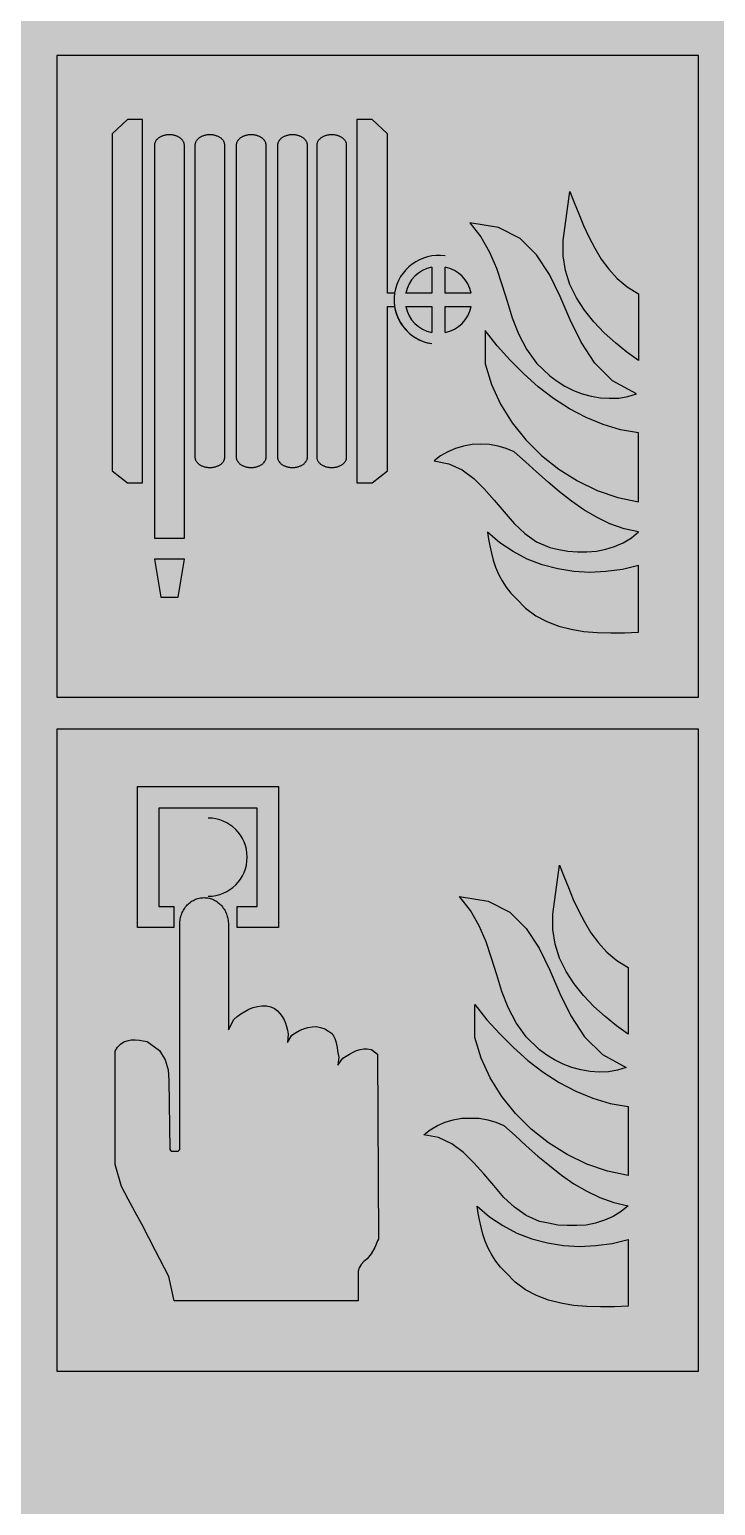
# Model space of a CAD drawing. Header units: metres. Extents: x 19 to 194, y 62 to 154.
# Drawn here: x 102.314 to 103.382, y 135.056 to 137.356 of the extents above; entities that cross this region are included whole.
import ezdxf

# ---------------------------------------------------------------- set-up
doc = ezdxf.new("R2010")
doc.units = ezdxf.units.M
doc.header["$MEASUREMENT"] = 0
doc.layers.add('ALL', color=7, linetype='Continuous')
doc.layers.add('ALL4', color=7, linetype='Continuous')

msp = doc.modelspace()

# ---------------------------------------------------------------- hatches: boundary and pattern name
at = {"layer": 'ALL4', "lineweight": 0, "true_color": 0xe6e6e6, "transparency": 33554687}
h = msp.add_hatch(color=254, dxfattribs=at)
h.dxf.hatch_style = 1
h.paths.add_polyline_path([(181.2945, 128.8704), (187.0549, 128.8704), (187.0549, 139.3912), (29.3495, 139.4008), (29.3495, 127.8507), (32.7796, 127.8507), (32.7295, 82.9907), (29.3495, 82.9907), (29.3495, 69.8204), (187.0545, 69.8204), (187.0545, 83.1151), (181.2945, 83.1151)])

# ---------------------------------------------------------------- linework, layer by layer
at = {"layer": 'ALL', "color": 1, "lineweight": 25}
for points in [[(102.356, 136.3156), (103.356, 136.3156), (103.356, 137.3156), (102.356, 137.3156)], [(102.4897, 137.2159), (102.466, 137.2159), (102.4422, 137.1935), (102.4422, 136.6681), (102.466, 136.6498), (102.4897, 136.6498)], [(102.5548, 137.1756), (102.5548, 137.1764), (102.5547, 137.1772), (102.5545, 137.178), (102.5543, 137.1788), (102.5541, 137.1796), (102.5538, 137.1803), (102.5534, 137.1811), (102.553, 137.1818), (102.5526, 137.1826), (102.552, 137.1833), (102.5515, 137.184), (102.5509, 137.1847), (102.5502, 137.1853), (102.5495, 137.1859), (102.5488, 137.1865), (102.548, 137.1871), (102.5471, 137.1877), (102.5463, 137.1882), (102.5454, 137.1887), (102.5444, 137.1892), (102.5435, 137.1896), (102.5425, 137.19), (102.5415, 137.1903), (102.5404, 137.1907), (102.5393, 137.1909), (102.5383, 137.1912), (102.5372, 137.1914), (102.536, 137.1916), (102.5349, 137.1917), (102.5338, 137.1918), (102.5326, 137.1919), (102.5315, 137.1919), (102.5304, 137.1919), (102.5292, 137.1918), (102.5281, 137.1917), (102.527, 137.1916), (102.5258, 137.1914), (102.5247, 137.1912), (102.5236, 137.1909), (102.5226, 137.1907), (102.5215, 137.1903), (102.5205, 137.19), (102.5195, 137.1896), (102.5186, 137.1892), (102.5176, 137.1887), (102.5167, 137.1882), (102.5159, 137.1877), (102.515, 137.1871), (102.5142, 137.1865), (102.5135, 137.1859), (102.5128, 137.1853), (102.5121, 137.1847), (102.5115, 137.184), (102.511, 137.1833), (102.5104, 137.1826), (102.51, 137.1818), (102.5096, 137.1811), (102.5092, 137.1803), (102.5089, 137.1796), (102.5086, 137.1788), (102.5085, 137.178), (102.5083, 137.1772), (102.5082, 137.1764), (102.5082, 137.1756), (102.5082, 136.5632), (102.5548, 136.5632)], [(102.6179, 137.1756), (102.6179, 137.1764), (102.6178, 137.1772), (102.6176, 137.178), (102.6174, 137.1788), (102.6172, 137.1796), (102.6169, 137.1803), (102.6165, 137.1811), (102.6161, 137.1818), (102.6157, 137.1826), (102.6151, 137.1833), (102.6146, 137.184), (102.614, 137.1847), (102.6133, 137.1853), (102.6126, 137.1859), (102.6119, 137.1865), (102.6111, 137.1871), (102.6102, 137.1877), (102.6094, 137.1882), (102.6085, 137.1887), (102.6075, 137.1892), (102.6066, 137.1896), (102.6056, 137.19), (102.6046, 137.1903), (102.6035, 137.1907), (102.6024, 137.1909), (102.6014, 137.1912), (102.6003, 137.1914), (102.5991, 137.1916), (102.598, 137.1917), (102.5969, 137.1918), (102.5957, 137.1919), (102.5946, 137.1919), (102.5935, 137.1919), (102.5923, 137.1918), (102.5912, 137.1917), (102.5901, 137.1916), (102.5889, 137.1914), (102.5878, 137.1912), (102.5867, 137.1909), (102.5857, 137.1907), (102.5846, 137.1903), (102.5836, 137.19), (102.5826, 137.1896), (102.5817, 137.1892), (102.5807, 137.1887), (102.5798, 137.1882), (102.579, 137.1877), (102.5781, 137.1871), (102.5773, 137.1865), (102.5766, 137.1859), (102.5759, 137.1853), (102.5752, 137.1847), (102.5746, 137.184), (102.5741, 137.1833), (102.5735, 137.1826), (102.5731, 137.1818), (102.5727, 137.1811), (102.5723, 137.1803), (102.572, 137.1796), (102.5717, 137.1788), (102.5716, 137.178), (102.5714, 137.1772), (102.5713, 137.1764), (102.5713, 137.1756), (102.5713, 136.6899), (102.5713, 136.6891), (102.5714, 136.6883), (102.5716, 136.6875), (102.5717, 136.6867), (102.572, 136.6859), (102.5723, 136.6851), (102.5727, 136.6844), (102.5731, 136.6836), (102.5735, 136.6829), (102.5741, 136.6822), (102.5746, 136.6815), (102.5752, 136.6808), (102.5759, 136.6802), (102.5766, 136.6795), (102.5773, 136.6789), (102.5781, 136.6783), (102.579, 136.6778), (102.5798, 136.6773), (102.5807, 136.6768), (102.5817, 136.6763), (102.5826, 136.6759), (102.5836, 136.6755), (102.5846, 136.6751), (102.5857, 136.6748), (102.5867, 136.6745), (102.5878, 136.6743), (102.5889, 136.6741), (102.5901, 136.6739), (102.5912, 136.6737), (102.5923, 136.6736), (102.5935, 136.6736), (102.5946, 136.6736), (102.5957, 136.6736), (102.5969, 136.6736), (102.598, 136.6737), (102.5991, 136.6739), (102.6003, 136.6741), (102.6014, 136.6743), (102.6024, 136.6745), (102.6035, 136.6748), (102.6046, 136.6751), (102.6056, 136.6755), (102.6066, 136.6759), (102.6075, 136.6763), (102.6085, 136.6768), (102.6094, 136.6773), (102.6102, 136.6778), (102.6111, 136.6783), (102.6119, 136.6789), (102.6126, 136.6795), (102.6133, 136.6802), (102.614, 136.6808), (102.6146, 136.6815), (102.6151, 136.6822), (102.6157, 136.6829), (102.6161, 136.6836), (102.6165, 136.6844), (102.6169, 136.6851), (102.6172, 136.6859), (102.6174, 136.6867), (102.6176, 136.6875), (102.6178, 136.6883), (102.6179, 136.6891), (102.6179, 136.6899)], [(102.6822, 137.1756), (102.6822, 137.1764), (102.6821, 137.1772), (102.6819, 137.178), (102.6817, 137.1788), (102.6815, 137.1796), (102.6812, 137.1803), (102.6808, 137.1811), (102.6804, 137.1818), (102.68, 137.1826), (102.6794, 137.1833), (102.6789, 137.184), (102.6783, 137.1847), (102.6776, 137.1853), (102.6769, 137.1859), (102.6762, 137.1865), (102.6754, 137.1871), (102.6745, 137.1877), (102.6737, 137.1882), (102.6728, 137.1887), (102.6718, 137.1892), (102.6709, 137.1896), (102.6699, 137.19), (102.6689, 137.1903), (102.6678, 137.1907), (102.6667, 137.1909), (102.6657, 137.1912), (102.6646, 137.1914), (102.6634, 137.1916), (102.6623, 137.1917), (102.6612, 137.1918), (102.66, 137.1919), (102.6589, 137.1919), (102.6578, 137.1919), (102.6566, 137.1918), (102.6555, 137.1917), (102.6544, 137.1916), (102.6532, 137.1914), (102.6521, 137.1912), (102.651, 137.1909), (102.65, 137.1907), (102.6489, 137.1903), (102.6479, 137.19), (102.6469, 137.1896), (102.646, 137.1892), (102.645, 137.1887), (102.6441, 137.1882), (102.6433, 137.1877), (102.6424, 137.1871), (102.6416, 137.1865), (102.6409, 137.1859), (102.6402, 137.1853), (102.6395, 137.1847), (102.6389, 137.184), (102.6384, 137.1833), (102.6378, 137.1826), (102.6374, 137.1818), (102.637, 137.1811), (102.6366, 137.1803), (102.6363, 137.1796), (102.636, 137.1788), (102.6359, 137.178), (102.6357, 137.1772), (102.6356, 137.1764), (102.6356, 137.1756), (102.6356, 136.6899), (102.6356, 136.6891), (102.6357, 136.6883), (102.6359, 136.6875), (102.636, 136.6867), (102.6363, 136.6859), (102.6366, 136.6851), (102.637, 136.6844), (102.6374, 136.6836), (102.6378, 136.6829), (102.6384, 136.6822), (102.6389, 136.6815), (102.6395, 136.6808), (102.6402, 136.6802), (102.6409, 136.6795), (102.6416, 136.6789), (102.6424, 136.6783), (102.6433, 136.6778), (102.6441, 136.6773), (102.645, 136.6768), (102.646, 136.6763), (102.6469, 136.6759), (102.6479, 136.6755), (102.6489, 136.6751), (102.65, 136.6748), (102.651, 136.6745), (102.6521, 136.6743), (102.6532, 136.6741), (102.6544, 136.6739), (102.6555, 136.6737), (102.6566, 136.6736), (102.6578, 136.6736), (102.6589, 136.6736), (102.66, 136.6736), (102.6612, 136.6736), (102.6623, 136.6737), (102.6634, 136.6739), (102.6646, 136.6741), (102.6657, 136.6743), (102.6667, 136.6745), (102.6678, 136.6748), (102.6689, 136.6751), (102.6699, 136.6755), (102.6709, 136.6759), (102.6718, 136.6763), (102.6728, 136.6768), (102.6737, 136.6773), (102.6745, 136.6778), (102.6754, 136.6783), (102.6762, 136.6789), (102.6769, 136.6795), (102.6776, 136.6802), (102.6783, 136.6808), (102.6789, 136.6815), (102.6794, 136.6822), (102.68, 136.6829), (102.6804, 136.6836), (102.6808, 136.6844), (102.6812, 136.6851), (102.6815, 136.6859), (102.6817, 136.6867), (102.6819, 136.6875), (102.6821, 136.6883), (102.6822, 136.6891), (102.6822, 136.6899)], [(102.7466, 137.1756), (102.7466, 137.1764), (102.7465, 137.1772), (102.7463, 137.178), (102.7461, 137.1788), (102.7459, 137.1796), (102.7456, 137.1803), (102.7452, 137.1811), (102.7448, 137.1818), (102.7444, 137.1826), (102.7438, 137.1833), (102.7433, 137.184), (102.7427, 137.1847), (102.742, 137.1853), (102.7413, 137.1859), (102.7406, 137.1865), (102.7398, 137.1871), (102.7389, 137.1877), (102.7381, 137.1882), (102.7372, 137.1887), (102.7362, 137.1892), (102.7353, 137.1896), (102.7343, 137.19), (102.7333, 137.1903), (102.7322, 137.1907), (102.7311, 137.1909), (102.7301, 137.1912), (102.729, 137.1914), (102.7278, 137.1916), (102.7267, 137.1917), (102.7256, 137.1918), (102.7244, 137.1919), (102.7233, 137.1919), (102.7222, 137.1919), (102.721, 137.1918), (102.7199, 137.1917), (102.7188, 137.1916), (102.7176, 137.1914), (102.7165, 137.1912), (102.7154, 137.1909), (102.7144, 137.1907), (102.7133, 137.1903), (102.7123, 137.19), (102.7113, 137.1896), (102.7104, 137.1892), (102.7094, 137.1887), (102.7085, 137.1882), (102.7077, 137.1877), (102.7068, 137.1871), (102.706, 137.1865), (102.7053, 137.1859), (102.7046, 137.1853), (102.7039, 137.1847), (102.7033, 137.184), (102.7028, 137.1833), (102.7022, 137.1826), (102.7018, 137.1818), (102.7014, 137.1811), (102.701, 137.1803), (102.7007, 137.1796), (102.7004, 137.1788), (102.7003, 137.178), (102.7001, 137.1772), (102.7, 137.1764), (102.7, 137.1756), (102.7, 136.6899), (102.7, 136.6891), (102.7001, 136.6883), (102.7003, 136.6875), (102.7004, 136.6867), (102.7007, 136.6859), (102.701, 136.6851), (102.7014, 136.6844), (102.7018, 136.6836), (102.7022, 136.6829), (102.7028, 136.6822), (102.7033, 136.6815), (102.7039, 136.6808), (102.7046, 136.6802), (102.7053, 136.6795), (102.706, 136.6789), (102.7068, 136.6783), (102.7077, 136.6778), (102.7085, 136.6773), (102.7094, 136.6768), (102.7104, 136.6763), (102.7113, 136.6759), (102.7123, 136.6755), (102.7133, 136.6751), (102.7144, 136.6748), (102.7154, 136.6745), (102.7165, 136.6743), (102.7176, 136.6741), (102.7188, 136.6739), (102.7199, 136.6737), (102.721, 136.6736), (102.7222, 136.6736), (102.7233, 136.6736), (102.7244, 136.6736), (102.7256, 136.6736), (102.7267, 136.6737), (102.7278, 136.6739), (102.729, 136.6741), (102.7301, 136.6743), (102.7311, 136.6745), (102.7322, 136.6748), (102.7333, 136.6751), (102.7343, 136.6755), (102.7353, 136.6759), (102.7362, 136.6763), (102.7372, 136.6768), (102.7381, 136.6773), (102.7389, 136.6778), (102.7398, 136.6783), (102.7406, 136.6789), (102.7413, 136.6795), (102.742, 136.6802), (102.7427, 136.6808), (102.7433, 136.6815), (102.7438, 136.6822), (102.7444, 136.6829), (102.7448, 136.6836), (102.7452, 136.6844), (102.7456, 136.6851), (102.7459, 136.6859), (102.7461, 136.6867), (102.7463, 136.6875), (102.7465, 136.6883), (102.7466, 136.6891), (102.7466, 136.6899)], [(102.8077, 137.1756), (102.8077, 137.1764), (102.8076, 137.1772), (102.8074, 137.178), (102.8072, 137.1788), (102.807, 137.1796), (102.8067, 137.1803), (102.8063, 137.1811), (102.8059, 137.1818), (102.8055, 137.1826), (102.8049, 137.1833), (102.8044, 137.184), (102.8038, 137.1847), (102.8031, 137.1853), (102.8024, 137.1859), (102.8017, 137.1865), (102.8009, 137.1871), (102.8, 137.1877), (102.7992, 137.1882), (102.7983, 137.1887), (102.7973, 137.1892), (102.7964, 137.1896), (102.7954, 137.19), (102.7944, 137.1903), (102.7933, 137.1907), (102.7922, 137.1909), (102.7912, 137.1912), (102.7901, 137.1914), (102.7889, 137.1916), (102.7878, 137.1917), (102.7867, 137.1918), (102.7855, 137.1919), (102.7844, 137.1919), (102.7833, 137.1919), (102.7821, 137.1918), (102.781, 137.1917), (102.7799, 137.1916), (102.7787, 137.1914), (102.7776, 137.1912), (102.7765, 137.1909), (102.7755, 137.1907), (102.7744, 137.1903), (102.7734, 137.19), (102.7724, 137.1896), (102.7715, 137.1892), (102.7705, 137.1887), (102.7696, 137.1882), (102.7688, 137.1877), (102.7679, 137.1871), (102.7671, 137.1865), (102.7664, 137.1859), (102.7657, 137.1853), (102.765, 137.1847), (102.7644, 137.184), (102.7639, 137.1833), (102.7633, 137.1826), (102.7629, 137.1818), (102.7625, 137.1811), (102.7621, 137.1803), (102.7618, 137.1796), (102.7615, 137.1788), (102.7614, 137.178), (102.7612, 137.1772), (102.7611, 137.1764), (102.7611, 137.1756), (102.7611, 136.6899), (102.7611, 136.6891), (102.7612, 136.6883), (102.7614, 136.6875), (102.7615, 136.6867), (102.7618, 136.6859), (102.7621, 136.6851), (102.7625, 136.6844), (102.7629, 136.6836), (102.7633, 136.6829), (102.7639, 136.6822), (102.7644, 136.6815), (102.765, 136.6808), (102.7657, 136.6802), (102.7664, 136.6795), (102.7671, 136.6789), (102.7679, 136.6783), (102.7688, 136.6778), (102.7696, 136.6773), (102.7705, 136.6768), (102.7715, 136.6763), (102.7724, 136.6759), (102.7734, 136.6755), (102.7744, 136.6751), (102.7755, 136.6748), (102.7765, 136.6745), (102.7776, 136.6743), (102.7787, 136.6741), (102.7799, 136.6739), (102.781, 136.6737), (102.7821, 136.6736), (102.7833, 136.6736), (102.7844, 136.6736), (102.7855, 136.6736), (102.7867, 136.6736), (102.7878, 136.6737), (102.7889, 136.6739), (102.7901, 136.6741), (102.7912, 136.6743), (102.7922, 136.6745), (102.7933, 136.6748), (102.7944, 136.6751), (102.7954, 136.6755), (102.7964, 136.6759), (102.7973, 136.6763), (102.7983, 136.6768), (102.7992, 136.6773), (102.8, 136.6778), (102.8009, 136.6783), (102.8017, 136.6789), (102.8024, 136.6795), (102.8031, 136.6802), (102.8038, 136.6808), (102.8044, 136.6815), (102.8049, 136.6822), (102.8055, 136.6829), (102.8059, 136.6836), (102.8063, 136.6844), (102.8067, 136.6851), (102.807, 136.6859), (102.8072, 136.6867), (102.8074, 136.6875), (102.8076, 136.6883), (102.8077, 136.6891), (102.8077, 136.6899)], [(103.2622, 136.8405), (103.2441, 136.8534), (103.2264, 136.868), (103.2088, 136.8836), (103.1927, 136.9007), (103.1781, 136.9189), (103.1657, 136.9381), (103.1553, 136.9588), (103.1485, 136.9806), (103.1449, 137.0035), (103.1449, 137.0274), (103.1553, 137.1037), (103.162, 137.0866), (103.1693, 137.0689), (103.1766, 137.0507), (103.1849, 137.0331), (103.1942, 137.0154), (103.2041, 136.9983), (103.216, 136.9827), (103.229, 136.9682), (103.2446, 136.9552), (103.2622, 136.9443)], [(103.1558, 136.9038), (103.1402, 136.9402), (103.1236, 136.9744), (103.1033, 137.0051), (103.0779, 137.0305), (103.0442, 137.0476), (102.9995, 137.0549), (103.0166, 137.0331), (103.0301, 137.0092), (103.041, 136.9843), (103.0493, 136.9588), (103.0577, 136.9329), (103.0654, 136.9069), (103.0753, 136.882), (103.0878, 136.8581), (103.1033, 136.8363), (103.1241, 136.8161), (103.1355, 136.8078), (103.1475, 136.8005), (103.161, 136.7937), (103.1745, 136.7885), (103.1885, 136.7849), (103.203, 136.7823), (103.217, 136.7813), (103.2316, 136.7818), (103.2456, 136.7844), (103.2591, 136.7885), (103.2222, 136.8088), (103.1942, 136.8363), (103.1729, 136.869)], [(103.1548, 136.7651), (103.1298, 136.7812), (103.106, 136.7994), (103.0836, 136.8196), (103.0623, 136.8409), (103.0421, 136.8632), (103.0234, 136.8871), (103.0234, 136.8352), (103.0333, 136.803), (103.0473, 136.7724), (103.0655, 136.7433), (103.0867, 136.7168), (103.1111, 136.6924), (103.1381, 136.6711), (103.1672, 136.6529), (103.1979, 136.6379), (103.23, 136.627), (103.2622, 136.6202), (103.2622, 136.7277), (103.2342, 136.7324), (103.2072, 136.7407), (103.1807, 136.7516)], [(103.1033, 136.6669), (103.0862, 136.6825), (103.0685, 136.6981), (103.056, 136.7033), (103.0436, 136.7069), (103.0301, 136.7095), (103.0166, 136.71), (103.0031, 136.7095), (102.9896, 136.7069), (102.9771, 136.7033), (102.9652, 136.6981), (102.9538, 136.6918), (102.9439, 136.684), (102.9667, 136.6794), (102.9875, 136.67), (103.0057, 136.6565), (103.0218, 136.6404), (103.0374, 136.6228), (103.0529, 136.6046), (103.0685, 136.5864), (103.0851, 136.5709), (103.1033, 136.5579), (103.1241, 136.549), (103.1381, 136.5459), (103.1526, 136.5433), (103.1672, 136.5423), (103.1822, 136.5423), (103.1968, 136.5433), (103.2113, 136.5464), (103.2253, 136.5506), (103.2388, 136.5563), (103.2513, 136.5641), (103.2622, 136.5734), (103.2399, 136.5781), (103.218, 136.5859), (103.1978, 136.5958), (103.1775, 136.6077), (103.1583, 136.6212), (103.1396, 136.6358), (103.1215, 136.6508)], [(103.2622, 136.5208), (103.2373, 136.5145), (103.2118, 136.5114), (103.1864, 136.5099), (103.1615, 136.5114), (103.1366, 136.5156), (103.1122, 136.5218), (103.0888, 136.5306), (103.067, 136.5426), (103.0462, 136.5561), (103.027, 136.5727), (103.0286, 136.5618), (103.0306, 136.5514), (103.0332, 136.54), (103.0358, 136.5291), (103.0395, 136.5182), (103.0441, 136.5073), (103.0498, 136.4969), (103.0561, 136.487), (103.0633, 136.4777), (103.0722, 136.4689), (103.0862, 136.4543), (103.1023, 136.4424), (103.1194, 136.4336), (103.1381, 136.4263), (103.1573, 136.4216), (103.1771, 136.418), (103.1978, 136.4164), (103.2191, 136.4159), (103.2409, 136.4159), (103.2622, 136.4169)], [(102.5548, 136.5309), (102.5082, 136.5309), (102.518, 136.4713), (102.5449, 136.4713)], [(102.356, 135.2656), (103.356, 135.2656), (103.356, 136.2656), (102.356, 136.2656)], [(102.5386, 135.9567), (102.4819, 135.9567), (102.4819, 136.1763), (102.7015, 136.1763), (102.7015, 135.9567), (102.6373, 135.9567), (102.6373, 135.9898), (102.6684, 135.9898), (102.6684, 136.1425), (102.515, 136.1425), (102.515, 135.9898), (102.5386, 135.9898), (102.5386, 135.9567)], [(103.2281, 135.8034), (103.2104, 135.818), (103.1928, 135.8336), (103.1767, 135.8507), (103.1621, 135.8689), (103.1497, 135.8881), (103.1393, 135.9088), (103.1325, 135.9306), (103.1289, 135.9535), (103.1289, 135.9774), (103.1393, 136.0537), (103.146, 136.0366), (103.1533, 136.0189), (103.1606, 136.0007), (103.1689, 135.9831), (103.1782, 135.9654), (103.1881, 135.9483), (103.2, 135.9327), (103.213, 135.9182), (103.2286, 135.9052), (103.2462, 135.8943), (103.2462, 135.7905), (103.2281, 135.8034)], [(102.4469, 135.7641), (102.4505, 135.7703), (102.4552, 135.775), (102.4604, 135.7786), (102.4656, 135.7802), (102.4718, 135.7817), (102.4781, 135.7817), (102.4848, 135.7812), (102.4905, 135.7802), (102.4967, 135.7791), (102.516, 135.7651), (102.5248, 135.7506), (102.5295, 135.735), (102.5305, 135.7189), (102.5321, 135.6111), (102.5341, 135.6082), (102.545, 135.6082), (102.5476, 135.6111), (102.5476, 135.9617), (102.5477, 135.9638), (102.5478, 135.9659), (102.5481, 135.968), (102.5484, 135.9701), (102.5488, 135.9722), (102.5494, 135.9742), (102.55, 135.9762), (102.5507, 135.9781), (102.5515, 135.9801), (102.5524, 135.9819), (102.5534, 135.9838), (102.5544, 135.9855), (102.5556, 135.9872), (102.5568, 135.9889), (102.5581, 135.9904), (102.5594, 135.9919), (102.5608, 135.9933), (102.5623, 135.9947), (102.5639, 135.9959), (102.5655, 135.9971), (102.5671, 135.9982), (102.5688, 135.9991), (102.5706, 136), (102.5724, 136.0008), (102.5742, 136.0015), (102.576, 136.0021), (102.5779, 136.0025), (102.5798, 136.0029), (102.5817, 136.0032), (102.5836, 136.0033), (102.5855, 136.0034), (102.5874, 136.0033), (102.5894, 136.0032), (102.5913, 136.0029), (102.5932, 136.0025), (102.595, 136.0021), (102.5969, 136.0015), (102.5987, 136.0008), (102.6005, 136), (102.6022, 135.9991), (102.6039, 135.9982), (102.6056, 135.9971), (102.6072, 135.9959), (102.6087, 135.9947), (102.6102, 135.9933), (102.6116, 135.9919), (102.613, 135.9904), (102.6143, 135.9889), (102.6155, 135.9872), (102.6166, 135.9855), (102.6177, 135.9838), (102.6187, 135.9819), (102.6196, 135.9801), (102.6204, 135.9781), (102.6211, 135.9762), (102.6217, 135.9742), (102.6222, 135.9722), (102.6227, 135.9701), (102.623, 135.968), (102.6232, 135.9659), (102.6234, 135.9638), (102.6234, 135.9617), (102.6234, 135.9614), (102.6234, 135.7975), (102.6317, 135.8134), (102.6369, 135.8181), (102.6426, 135.8222), (102.6551, 135.8295), (102.6619, 135.8321), (102.6686, 135.8337), (102.6754, 135.8347), (102.6826, 135.8347), (102.6894, 135.8331), (102.6951, 135.8305), (102.6998, 135.8269), (102.7034, 135.8227), (102.707, 135.8181), (102.7101, 135.8129), (102.7122, 135.8077), (102.7138, 135.8025), (102.7153, 135.7968), (102.7164, 135.7906), (102.7154, 135.7779), (102.7221, 135.789), (102.7278, 135.7926), (102.734, 135.7963), (102.7403, 135.7989), (102.747, 135.8009), (102.7538, 135.802), (102.7605, 135.8025), (102.7667, 135.8009), (102.7735, 135.7989), (102.7792, 135.7952), (102.7839, 135.7921), (102.787, 135.788), (102.7891, 135.7838), (102.7906, 135.7791), (102.7917, 135.7745), (102.7927, 135.7698), (102.7932, 135.7646), (102.7943, 135.7594), (102.7953, 135.7547), (102.7937, 135.7425), (102.8015, 135.7532), (102.8067, 135.7563), (102.8119, 135.7594), (102.8176, 135.7625), (102.8228, 135.7651), (102.8285, 135.7667), (102.8342, 135.7677), (102.8399, 135.7677), (102.8462, 135.7667), (102.856, 135.7596), (102.8571, 135.4711), (102.856, 135.4687), (102.8514, 135.4583), (102.8457, 135.4486), (102.8394, 135.4406), (102.8342, 135.4362), (102.8301, 135.4317), (102.827, 135.4268), (102.8254, 135.4216), (102.8254, 135.3752), (102.5389, 135.3752), (102.5304, 135.4131), (102.5097, 135.4531), (102.489, 135.4936), (102.4781, 135.5133), (102.4671, 135.5335), (102.4568, 135.5533), (102.4469, 135.5878)], [(102.9835, 136.0049), (103.0282, 135.9976), (103.0619, 135.9805), (103.0873, 135.9551), (103.1076, 135.9244), (103.1242, 135.8902), (103.1398, 135.8538), (103.1569, 135.819), (103.1782, 135.7863), (103.2062, 135.7588), (103.2431, 135.7385), (103.2296, 135.7344), (103.2156, 135.7318), (103.201, 135.7313), (103.187, 135.7323), (103.1725, 135.7349), (103.1585, 135.7385), (103.145, 135.7437), (103.1315, 135.7505), (103.1195, 135.7578), (103.1081, 135.7661), (103.0873, 135.7863), (103.0718, 135.8081), (103.0593, 135.832), (103.0494, 135.8569), (103.0417, 135.8829), (103.0333, 135.9088), (103.025, 135.9343), (103.0141, 135.9592), (103.0006, 135.9831), (102.9835, 136.0049)], [(103.2462, 135.6777), (103.2462, 135.5702), (103.214, 135.577), (103.1819, 135.5879), (103.1512, 135.6029), (103.1221, 135.6211), (103.0951, 135.6424), (103.0707, 135.6668), (103.0495, 135.6933), (103.0313, 135.7224), (103.0173, 135.753), (103.0074, 135.7852), (103.0074, 135.8371), (103.0261, 135.8132), (103.0463, 135.7909), (103.0676, 135.7696), (103.09, 135.7494), (103.1138, 135.7312), (103.1388, 135.7151), (103.1647, 135.7016), (103.1912, 135.6907), (103.2182, 135.6824), (103.2462, 135.6777)], [(103.0369, 135.5546), (103.0214, 135.5728), (103.0058, 135.5904), (102.9897, 135.6065), (102.9715, 135.62), (102.9507, 135.6294), (102.9279, 135.634), (102.9378, 135.6418), (102.9492, 135.6481), (102.9611, 135.6533), (102.9736, 135.6569), (102.9871, 135.6595), (103.0006, 135.66), (103.0141, 135.6595), (103.0276, 135.6569), (103.04, 135.6533), (103.0525, 135.6481), (103.0702, 135.6325), (103.0873, 135.6169), (103.1055, 135.6008), (103.1236, 135.5858), (103.1423, 135.5712), (103.1615, 135.5577), (103.1818, 135.5458), (103.202, 135.5359), (103.2239, 135.5281), (103.2462, 135.5234), (103.2353, 135.5141), (103.2228, 135.5063), (103.2093, 135.5006), (103.1953, 135.4964), (103.1808, 135.4933), (103.1662, 135.4923), (103.1512, 135.4923), (103.1366, 135.4933), (103.1221, 135.4959), (103.1081, 135.499), (103.0873, 135.5079), (103.0691, 135.5209), (103.0525, 135.5364), (103.0369, 135.5546)], [(103.1221, 135.3763), (103.1034, 135.3836), (103.0863, 135.3924), (103.0702, 135.4043), (103.0562, 135.4189), (103.0473, 135.4277), (103.0401, 135.437), (103.0338, 135.4469), (103.0281, 135.4573), (103.0235, 135.4682), (103.0198, 135.4791), (103.0172, 135.49), (103.0146, 135.5014), (103.0126, 135.5118), (103.011, 135.5227), (103.0302, 135.5061), (103.051, 135.4926), (103.0728, 135.4806), (103.0962, 135.4718), (103.1206, 135.4656), (103.1455, 135.4614), (103.1704, 135.4599), (103.1958, 135.4614), (103.2213, 135.4645), (103.2462, 135.4708), (103.2462, 135.3669), (103.2249, 135.3659), (103.2031, 135.3659), (103.1818, 135.3664), (103.1611, 135.368), (103.1413, 135.3716), (103.1221, 135.3763)]]:
    msp.add_lwpolyline(points, close=True, dxfattribs=at)
for points in [[(102.8475, 137.2159), (102.8237, 137.2159)], [(102.8237, 137.2159), (102.8237, 136.6498)], [(102.8713, 137.1935), (102.8475, 137.2159)], [(102.8713, 136.9452), (102.8713, 137.1935)], [(102.9403, 136.9859), (102.9403, 136.9452)], [(102.9611, 136.9452), (102.9611, 136.9859)], [(102.8824, 136.9452), (102.8713, 136.9452)], [(102.9403, 136.9452), (102.8996, 136.9452)], [(103.0018, 136.9452), (102.9611, 136.9452)], [(102.8713, 136.6681), (102.8713, 136.9244)], [(102.8713, 136.9244), (102.8824, 136.9244)], [(102.8996, 136.9244), (102.9403, 136.9244)], [(102.9403, 136.9244), (102.9403, 136.8837)], [(102.9611, 136.9244), (103.0018, 136.9244)], [(102.9611, 136.8837), (102.9611, 136.9244)], [(102.8475, 136.6498), (102.8713, 136.6681)], [(102.8237, 136.6498), (102.8475, 136.6498)], [(102.856, 136.2656), (102.356, 136.2656), (102.356, 135.2656), (103.356, 135.2656)]]:
    msp.add_lwpolyline(points, dxfattribs=at)
for centre, radius, start, end in [((102.9507, 136.9348), 0.0691, 81.3391, -98.6609), ((102.9507, 136.9348), 0.0691, 81.3391, 171.3391), ((102.9507, 136.9348), 0.0521, 101.5069, 168.4931), ((102.9507, 136.9348), 0.0521, 11.5069, 78.4931), ((102.9507, 136.9348), 0.0691, -171.3391, -98.6609), ((102.9507, 136.9348), 0.0521, -168.4931, -101.5069), ((102.9507, 136.9348), 0.0521, -78.4931, -11.5069), ((102.5917, 136.0664), 0.061, -90, 90), ((102.5917, 136.0664), 0.061, -90, 90)]:
    msp.add_arc(centre, radius, start, end, dxfattribs=at)
at = {"layer": 'ALL4', "color": 1, "lineweight": 25}
for points in [[(102.356, 136.3156), (103.356, 136.3156), (103.356, 137.3156), (102.356, 137.3156)], [(102.4897, 137.2159), (102.466, 137.2159), (102.4422, 137.1935), (102.4422, 136.6681), (102.466, 136.6498), (102.4897, 136.6498)], [(102.5548, 137.1756), (102.5548, 137.1764), (102.5547, 137.1772), (102.5545, 137.178), (102.5543, 137.1788), (102.5541, 137.1796), (102.5538, 137.1803), (102.5534, 137.1811), (102.553, 137.1818), (102.5526, 137.1826), (102.552, 137.1833), (102.5515, 137.184), (102.5509, 137.1847), (102.5502, 137.1853), (102.5495, 137.1859), (102.5488, 137.1865), (102.548, 137.1871), (102.5471, 137.1877), (102.5463, 137.1882), (102.5454, 137.1887), (102.5444, 137.1892), (102.5435, 137.1896), (102.5425, 137.19), (102.5415, 137.1903), (102.5404, 137.1907), (102.5393, 137.1909), (102.5383, 137.1912), (102.5372, 137.1914), (102.536, 137.1916), (102.5349, 137.1917), (102.5338, 137.1918), (102.5326, 137.1919), (102.5315, 137.1919), (102.5304, 137.1919), (102.5292, 137.1918), (102.5281, 137.1917), (102.527, 137.1916), (102.5258, 137.1914), (102.5247, 137.1912), (102.5236, 137.1909), (102.5226, 137.1907), (102.5215, 137.1903), (102.5205, 137.19), (102.5195, 137.1896), (102.5186, 137.1892), (102.5176, 137.1887), (102.5167, 137.1882), (102.5159, 137.1877), (102.515, 137.1871), (102.5142, 137.1865), (102.5135, 137.1859), (102.5128, 137.1853), (102.5121, 137.1847), (102.5115, 137.184), (102.511, 137.1833), (102.5104, 137.1826), (102.51, 137.1818), (102.5096, 137.1811), (102.5092, 137.1803), (102.5089, 137.1796), (102.5086, 137.1788), (102.5085, 137.178), (102.5083, 137.1772), (102.5082, 137.1764), (102.5082, 137.1756), (102.5082, 136.5632), (102.5548, 136.5632)], [(102.6179, 137.1756), (102.6179, 137.1764), (102.6178, 137.1772), (102.6176, 137.178), (102.6174, 137.1788), (102.6172, 137.1796), (102.6169, 137.1803), (102.6165, 137.1811), (102.6161, 137.1818), (102.6157, 137.1826), (102.6151, 137.1833), (102.6146, 137.184), (102.614, 137.1847), (102.6133, 137.1853), (102.6126, 137.1859), (102.6119, 137.1865), (102.6111, 137.1871), (102.6102, 137.1877), (102.6094, 137.1882), (102.6085, 137.1887), (102.6075, 137.1892), (102.6066, 137.1896), (102.6056, 137.19), (102.6046, 137.1903), (102.6035, 137.1907), (102.6024, 137.1909), (102.6014, 137.1912), (102.6003, 137.1914), (102.5991, 137.1916), (102.598, 137.1917), (102.5969, 137.1918), (102.5957, 137.1919), (102.5946, 137.1919), (102.5935, 137.1919), (102.5923, 137.1918), (102.5912, 137.1917), (102.5901, 137.1916), (102.5889, 137.1914), (102.5878, 137.1912), (102.5867, 137.1909), (102.5857, 137.1907), (102.5846, 137.1903), (102.5836, 137.19), (102.5826, 137.1896), (102.5817, 137.1892), (102.5807, 137.1887), (102.5798, 137.1882), (102.579, 137.1877), (102.5781, 137.1871), (102.5773, 137.1865), (102.5766, 137.1859), (102.5759, 137.1853), (102.5752, 137.1847), (102.5746, 137.184), (102.5741, 137.1833), (102.5735, 137.1826), (102.5731, 137.1818), (102.5727, 137.1811), (102.5723, 137.1803), (102.572, 137.1796), (102.5717, 137.1788), (102.5716, 137.178), (102.5714, 137.1772), (102.5713, 137.1764), (102.5713, 137.1756), (102.5713, 136.6899), (102.5713, 136.6891), (102.5714, 136.6883), (102.5716, 136.6875), (102.5717, 136.6867), (102.572, 136.6859), (102.5723, 136.6851), (102.5727, 136.6844), (102.5731, 136.6836), (102.5735, 136.6829), (102.5741, 136.6822), (102.5746, 136.6815), (102.5752, 136.6808), (102.5759, 136.6802), (102.5766, 136.6795), (102.5773, 136.6789), (102.5781, 136.6783), (102.579, 136.6778), (102.5798, 136.6773), (102.5807, 136.6768), (102.5817, 136.6763), (102.5826, 136.6759), (102.5836, 136.6755), (102.5846, 136.6751), (102.5857, 136.6748), (102.5867, 136.6745), (102.5878, 136.6743), (102.5889, 136.6741), (102.5901, 136.6739), (102.5912, 136.6737), (102.5923, 136.6736), (102.5935, 136.6736), (102.5946, 136.6736), (102.5957, 136.6736), (102.5969, 136.6736), (102.598, 136.6737), (102.5991, 136.6739), (102.6003, 136.6741), (102.6014, 136.6743), (102.6024, 136.6745), (102.6035, 136.6748), (102.6046, 136.6751), (102.6056, 136.6755), (102.6066, 136.6759), (102.6075, 136.6763), (102.6085, 136.6768), (102.6094, 136.6773), (102.6102, 136.6778), (102.6111, 136.6783), (102.6119, 136.6789), (102.6126, 136.6795), (102.6133, 136.6802), (102.614, 136.6808), (102.6146, 136.6815), (102.6151, 136.6822), (102.6157, 136.6829), (102.6161, 136.6836), (102.6165, 136.6844), (102.6169, 136.6851), (102.6172, 136.6859), (102.6174, 136.6867), (102.6176, 136.6875), (102.6178, 136.6883), (102.6179, 136.6891), (102.6179, 136.6899)], [(102.6822, 137.1756), (102.6822, 137.1764), (102.6821, 137.1772), (102.6819, 137.178), (102.6817, 137.1788), (102.6815, 137.1796), (102.6812, 137.1803), (102.6808, 137.1811), (102.6804, 137.1818), (102.68, 137.1826), (102.6794, 137.1833), (102.6789, 137.184), (102.6783, 137.1847), (102.6776, 137.1853), (102.6769, 137.1859), (102.6762, 137.1865), (102.6754, 137.1871), (102.6745, 137.1877), (102.6737, 137.1882), (102.6728, 137.1887), (102.6718, 137.1892), (102.6709, 137.1896), (102.6699, 137.19), (102.6689, 137.1903), (102.6678, 137.1907), (102.6667, 137.1909), (102.6657, 137.1912), (102.6646, 137.1914), (102.6634, 137.1916), (102.6623, 137.1917), (102.6612, 137.1918), (102.66, 137.1919), (102.6589, 137.1919), (102.6578, 137.1919), (102.6566, 137.1918), (102.6555, 137.1917), (102.6544, 137.1916), (102.6532, 137.1914), (102.6521, 137.1912), (102.651, 137.1909), (102.65, 137.1907), (102.6489, 137.1903), (102.6479, 137.19), (102.6469, 137.1896), (102.646, 137.1892), (102.645, 137.1887), (102.6441, 137.1882), (102.6433, 137.1877), (102.6424, 137.1871), (102.6416, 137.1865), (102.6409, 137.1859), (102.6402, 137.1853), (102.6395, 137.1847), (102.6389, 137.184), (102.6384, 137.1833), (102.6378, 137.1826), (102.6374, 137.1818), (102.637, 137.1811), (102.6366, 137.1803), (102.6363, 137.1796), (102.636, 137.1788), (102.6359, 137.178), (102.6357, 137.1772), (102.6356, 137.1764), (102.6356, 137.1756), (102.6356, 136.6899), (102.6356, 136.6891), (102.6357, 136.6883), (102.6359, 136.6875), (102.636, 136.6867), (102.6363, 136.6859), (102.6366, 136.6851), (102.637, 136.6844), (102.6374, 136.6836), (102.6378, 136.6829), (102.6384, 136.6822), (102.6389, 136.6815), (102.6395, 136.6808), (102.6402, 136.6802), (102.6409, 136.6795), (102.6416, 136.6789), (102.6424, 136.6783), (102.6433, 136.6778), (102.6441, 136.6773), (102.645, 136.6768), (102.646, 136.6763), (102.6469, 136.6759), (102.6479, 136.6755), (102.6489, 136.6751), (102.65, 136.6748), (102.651, 136.6745), (102.6521, 136.6743), (102.6532, 136.6741), (102.6544, 136.6739), (102.6555, 136.6737), (102.6566, 136.6736), (102.6578, 136.6736), (102.6589, 136.6736), (102.66, 136.6736), (102.6612, 136.6736), (102.6623, 136.6737), (102.6634, 136.6739), (102.6646, 136.6741), (102.6657, 136.6743), (102.6667, 136.6745), (102.6678, 136.6748), (102.6689, 136.6751), (102.6699, 136.6755), (102.6709, 136.6759), (102.6718, 136.6763), (102.6728, 136.6768), (102.6737, 136.6773), (102.6745, 136.6778), (102.6754, 136.6783), (102.6762, 136.6789), (102.6769, 136.6795), (102.6776, 136.6802), (102.6783, 136.6808), (102.6789, 136.6815), (102.6794, 136.6822), (102.68, 136.6829), (102.6804, 136.6836), (102.6808, 136.6844), (102.6812, 136.6851), (102.6815, 136.6859), (102.6817, 136.6867), (102.6819, 136.6875), (102.6821, 136.6883), (102.6822, 136.6891), (102.6822, 136.6899)], [(102.7466, 137.1756), (102.7466, 137.1764), (102.7465, 137.1772), (102.7463, 137.178), (102.7461, 137.1788), (102.7459, 137.1796), (102.7456, 137.1803), (102.7452, 137.1811), (102.7448, 137.1818), (102.7444, 137.1826), (102.7438, 137.1833), (102.7433, 137.184), (102.7427, 137.1847), (102.742, 137.1853), (102.7413, 137.1859), (102.7406, 137.1865), (102.7398, 137.1871), (102.7389, 137.1877), (102.7381, 137.1882), (102.7372, 137.1887), (102.7362, 137.1892), (102.7353, 137.1896), (102.7343, 137.19), (102.7333, 137.1903), (102.7322, 137.1907), (102.7311, 137.1909), (102.7301, 137.1912), (102.729, 137.1914), (102.7278, 137.1916), (102.7267, 137.1917), (102.7256, 137.1918), (102.7244, 137.1919), (102.7233, 137.1919), (102.7222, 137.1919), (102.721, 137.1918), (102.7199, 137.1917), (102.7188, 137.1916), (102.7176, 137.1914), (102.7165, 137.1912), (102.7154, 137.1909), (102.7144, 137.1907), (102.7133, 137.1903), (102.7123, 137.19), (102.7113, 137.1896), (102.7104, 137.1892), (102.7094, 137.1887), (102.7085, 137.1882), (102.7077, 137.1877), (102.7068, 137.1871), (102.706, 137.1865), (102.7053, 137.1859), (102.7046, 137.1853), (102.7039, 137.1847), (102.7033, 137.184), (102.7028, 137.1833), (102.7022, 137.1826), (102.7018, 137.1818), (102.7014, 137.1811), (102.701, 137.1803), (102.7007, 137.1796), (102.7004, 137.1788), (102.7003, 137.178), (102.7001, 137.1772), (102.7, 137.1764), (102.7, 137.1756), (102.7, 136.6899), (102.7, 136.6891), (102.7001, 136.6883), (102.7003, 136.6875), (102.7004, 136.6867), (102.7007, 136.6859), (102.701, 136.6851), (102.7014, 136.6844), (102.7018, 136.6836), (102.7022, 136.6829), (102.7028, 136.6822), (102.7033, 136.6815), (102.7039, 136.6808), (102.7046, 136.6802), (102.7053, 136.6795), (102.706, 136.6789), (102.7068, 136.6783), (102.7077, 136.6778), (102.7085, 136.6773), (102.7094, 136.6768), (102.7104, 136.6763), (102.7113, 136.6759), (102.7123, 136.6755), (102.7133, 136.6751), (102.7144, 136.6748), (102.7154, 136.6745), (102.7165, 136.6743), (102.7176, 136.6741), (102.7188, 136.6739), (102.7199, 136.6737), (102.721, 136.6736), (102.7222, 136.6736), (102.7233, 136.6736), (102.7244, 136.6736), (102.7256, 136.6736), (102.7267, 136.6737), (102.7278, 136.6739), (102.729, 136.6741), (102.7301, 136.6743), (102.7311, 136.6745), (102.7322, 136.6748), (102.7333, 136.6751), (102.7343, 136.6755), (102.7353, 136.6759), (102.7362, 136.6763), (102.7372, 136.6768), (102.7381, 136.6773), (102.7389, 136.6778), (102.7398, 136.6783), (102.7406, 136.6789), (102.7413, 136.6795), (102.742, 136.6802), (102.7427, 136.6808), (102.7433, 136.6815), (102.7438, 136.6822), (102.7444, 136.6829), (102.7448, 136.6836), (102.7452, 136.6844), (102.7456, 136.6851), (102.7459, 136.6859), (102.7461, 136.6867), (102.7463, 136.6875), (102.7465, 136.6883), (102.7466, 136.6891), (102.7466, 136.6899)], [(102.8077, 137.1756), (102.8077, 137.1764), (102.8076, 137.1772), (102.8074, 137.178), (102.8072, 137.1788), (102.807, 137.1796), (102.8067, 137.1803), (102.8063, 137.1811), (102.8059, 137.1818), (102.8055, 137.1826), (102.8049, 137.1833), (102.8044, 137.184), (102.8038, 137.1847), (102.8031, 137.1853), (102.8024, 137.1859), (102.8017, 137.1865), (102.8009, 137.1871), (102.8, 137.1877), (102.7992, 137.1882), (102.7983, 137.1887), (102.7973, 137.1892), (102.7964, 137.1896), (102.7954, 137.19), (102.7944, 137.1903), (102.7933, 137.1907), (102.7922, 137.1909), (102.7912, 137.1912), (102.7901, 137.1914), (102.7889, 137.1916), (102.7878, 137.1917), (102.7867, 137.1918), (102.7855, 137.1919), (102.7844, 137.1919), (102.7833, 137.1919), (102.7821, 137.1918), (102.781, 137.1917), (102.7799, 137.1916), (102.7787, 137.1914), (102.7776, 137.1912), (102.7765, 137.1909), (102.7755, 137.1907), (102.7744, 137.1903), (102.7734, 137.19), (102.7724, 137.1896), (102.7715, 137.1892), (102.7705, 137.1887), (102.7696, 137.1882), (102.7688, 137.1877), (102.7679, 137.1871), (102.7671, 137.1865), (102.7664, 137.1859), (102.7657, 137.1853), (102.765, 137.1847), (102.7644, 137.184), (102.7639, 137.1833), (102.7633, 137.1826), (102.7629, 137.1818), (102.7625, 137.1811), (102.7621, 137.1803), (102.7618, 137.1796), (102.7615, 137.1788), (102.7614, 137.178), (102.7612, 137.1772), (102.7611, 137.1764), (102.7611, 137.1756), (102.7611, 136.6899), (102.7611, 136.6891), (102.7612, 136.6883), (102.7614, 136.6875), (102.7615, 136.6867), (102.7618, 136.6859), (102.7621, 136.6851), (102.7625, 136.6844), (102.7629, 136.6836), (102.7633, 136.6829), (102.7639, 136.6822), (102.7644, 136.6815), (102.765, 136.6808), (102.7657, 136.6802), (102.7664, 136.6795), (102.7671, 136.6789), (102.7679, 136.6783), (102.7688, 136.6778), (102.7696, 136.6773), (102.7705, 136.6768), (102.7715, 136.6763), (102.7724, 136.6759), (102.7734, 136.6755), (102.7744, 136.6751), (102.7755, 136.6748), (102.7765, 136.6745), (102.7776, 136.6743), (102.7787, 136.6741), (102.7799, 136.6739), (102.781, 136.6737), (102.7821, 136.6736), (102.7833, 136.6736), (102.7844, 136.6736), (102.7855, 136.6736), (102.7867, 136.6736), (102.7878, 136.6737), (102.7889, 136.6739), (102.7901, 136.6741), (102.7912, 136.6743), (102.7922, 136.6745), (102.7933, 136.6748), (102.7944, 136.6751), (102.7954, 136.6755), (102.7964, 136.6759), (102.7973, 136.6763), (102.7983, 136.6768), (102.7992, 136.6773), (102.8, 136.6778), (102.8009, 136.6783), (102.8017, 136.6789), (102.8024, 136.6795), (102.8031, 136.6802), (102.8038, 136.6808), (102.8044, 136.6815), (102.8049, 136.6822), (102.8055, 136.6829), (102.8059, 136.6836), (102.8063, 136.6844), (102.8067, 136.6851), (102.807, 136.6859), (102.8072, 136.6867), (102.8074, 136.6875), (102.8076, 136.6883), (102.8077, 136.6891), (102.8077, 136.6899)], [(103.2622, 136.8405), (103.2441, 136.8534), (103.2264, 136.868), (103.2088, 136.8836), (103.1927, 136.9007), (103.1781, 136.9189), (103.1657, 136.9381), (103.1553, 136.9588), (103.1485, 136.9806), (103.1449, 137.0035), (103.1449, 137.0274), (103.1553, 137.1037), (103.162, 137.0866), (103.1693, 137.0689), (103.1766, 137.0507), (103.1849, 137.0331), (103.1942, 137.0154), (103.2041, 136.9983), (103.216, 136.9827), (103.229, 136.9682), (103.2446, 136.9552), (103.2622, 136.9443)], [(103.1558, 136.9038), (103.1402, 136.9402), (103.1236, 136.9744), (103.1033, 137.0051), (103.0779, 137.0305), (103.0442, 137.0476), (102.9995, 137.0549), (103.0166, 137.0331), (103.0301, 137.0092), (103.041, 136.9843), (103.0493, 136.9588), (103.0577, 136.9329), (103.0654, 136.9069), (103.0753, 136.882), (103.0878, 136.8581), (103.1033, 136.8363), (103.1241, 136.8161), (103.1355, 136.8078), (103.1475, 136.8005), (103.161, 136.7937), (103.1745, 136.7885), (103.1885, 136.7849), (103.203, 136.7823), (103.217, 136.7813), (103.2316, 136.7818), (103.2456, 136.7844), (103.2591, 136.7885), (103.2222, 136.8088), (103.1942, 136.8363), (103.1729, 136.869)], [(103.1548, 136.7651), (103.1298, 136.7812), (103.106, 136.7994), (103.0836, 136.8196), (103.0623, 136.8409), (103.0421, 136.8632), (103.0234, 136.8871), (103.0234, 136.8352), (103.0333, 136.803), (103.0473, 136.7724), (103.0655, 136.7433), (103.0867, 136.7168), (103.1111, 136.6924), (103.1381, 136.6711), (103.1672, 136.6529), (103.1979, 136.6379), (103.23, 136.627), (103.2622, 136.6202), (103.2622, 136.7277), (103.2342, 136.7324), (103.2072, 136.7407), (103.1807, 136.7516)], [(103.1033, 136.6669), (103.0862, 136.6825), (103.0685, 136.6981), (103.056, 136.7033), (103.0436, 136.7069), (103.0301, 136.7095), (103.0166, 136.71), (103.0031, 136.7095), (102.9896, 136.7069), (102.9771, 136.7033), (102.9652, 136.6981), (102.9538, 136.6918), (102.9439, 136.684), (102.9667, 136.6794), (102.9875, 136.67), (103.0057, 136.6565), (103.0218, 136.6404), (103.0374, 136.6228), (103.0529, 136.6046), (103.0685, 136.5864), (103.0851, 136.5709), (103.1033, 136.5579), (103.1241, 136.549), (103.1381, 136.5459), (103.1526, 136.5433), (103.1672, 136.5423), (103.1822, 136.5423), (103.1968, 136.5433), (103.2113, 136.5464), (103.2253, 136.5506), (103.2388, 136.5563), (103.2513, 136.5641), (103.2622, 136.5734), (103.2399, 136.5781), (103.218, 136.5859), (103.1978, 136.5958), (103.1775, 136.6077), (103.1583, 136.6212), (103.1396, 136.6358), (103.1215, 136.6508)], [(103.2622, 136.5208), (103.2373, 136.5145), (103.2118, 136.5114), (103.1864, 136.5099), (103.1615, 136.5114), (103.1366, 136.5156), (103.1122, 136.5218), (103.0888, 136.5306), (103.067, 136.5426), (103.0462, 136.5561), (103.027, 136.5727), (103.0286, 136.5618), (103.0306, 136.5514), (103.0332, 136.54), (103.0358, 136.5291), (103.0395, 136.5182), (103.0441, 136.5073), (103.0498, 136.4969), (103.0561, 136.487), (103.0633, 136.4777), (103.0722, 136.4689), (103.0862, 136.4543), (103.1023, 136.4424), (103.1194, 136.4336), (103.1381, 136.4263), (103.1573, 136.4216), (103.1771, 136.418), (103.1978, 136.4164), (103.2191, 136.4159), (103.2409, 136.4159), (103.2622, 136.4169)], [(102.5548, 136.5309), (102.5082, 136.5309), (102.518, 136.4713), (102.5449, 136.4713)], [(102.356, 135.2656), (103.356, 135.2656), (103.356, 136.2656), (102.356, 136.2656)], [(102.5386, 135.9567), (102.4819, 135.9567), (102.4819, 136.1763), (102.7015, 136.1763), (102.7015, 135.9567), (102.6373, 135.9567), (102.6373, 135.9898), (102.6684, 135.9898), (102.6684, 136.1425), (102.515, 136.1425), (102.515, 135.9898), (102.5386, 135.9898), (102.5386, 135.9567)], [(103.2281, 135.8034), (103.2104, 135.818), (103.1928, 135.8336), (103.1767, 135.8507), (103.1621, 135.8689), (103.1497, 135.8881), (103.1393, 135.9088), (103.1325, 135.9306), (103.1289, 135.9535), (103.1289, 135.9774), (103.1393, 136.0537), (103.146, 136.0366), (103.1533, 136.0189), (103.1606, 136.0007), (103.1689, 135.9831), (103.1782, 135.9654), (103.1881, 135.9483), (103.2, 135.9327), (103.213, 135.9182), (103.2286, 135.9052), (103.2462, 135.8943), (103.2462, 135.7905), (103.2281, 135.8034)], [(102.4469, 135.7641), (102.4505, 135.7703), (102.4552, 135.775), (102.4604, 135.7786), (102.4656, 135.7802), (102.4718, 135.7817), (102.4781, 135.7817), (102.4848, 135.7812), (102.4905, 135.7802), (102.4967, 135.7791), (102.516, 135.7651), (102.5248, 135.7506), (102.5295, 135.735), (102.5305, 135.7189), (102.5321, 135.6111), (102.5341, 135.6082), (102.545, 135.6082), (102.5476, 135.6111), (102.5476, 135.9617), (102.5477, 135.9638), (102.5478, 135.9659), (102.5481, 135.968), (102.5484, 135.9701), (102.5488, 135.9722), (102.5494, 135.9742), (102.55, 135.9762), (102.5507, 135.9781), (102.5515, 135.9801), (102.5524, 135.9819), (102.5534, 135.9838), (102.5544, 135.9855), (102.5556, 135.9872), (102.5568, 135.9889), (102.5581, 135.9904), (102.5594, 135.9919), (102.5608, 135.9933), (102.5623, 135.9947), (102.5639, 135.9959), (102.5655, 135.9971), (102.5671, 135.9982), (102.5688, 135.9991), (102.5706, 136), (102.5724, 136.0008), (102.5742, 136.0015), (102.576, 136.0021), (102.5779, 136.0025), (102.5798, 136.0029), (102.5817, 136.0032), (102.5836, 136.0033), (102.5855, 136.0034), (102.5874, 136.0033), (102.5894, 136.0032), (102.5913, 136.0029), (102.5932, 136.0025), (102.595, 136.0021), (102.5969, 136.0015), (102.5987, 136.0008), (102.6005, 136), (102.6022, 135.9991), (102.6039, 135.9982), (102.6056, 135.9971), (102.6072, 135.9959), (102.6087, 135.9947), (102.6102, 135.9933), (102.6116, 135.9919), (102.613, 135.9904), (102.6143, 135.9889), (102.6155, 135.9872), (102.6166, 135.9855), (102.6177, 135.9838), (102.6187, 135.9819), (102.6196, 135.9801), (102.6204, 135.9781), (102.6211, 135.9762), (102.6217, 135.9742), (102.6222, 135.9722), (102.6227, 135.9701), (102.623, 135.968), (102.6232, 135.9659), (102.6234, 135.9638), (102.6234, 135.9617), (102.6234, 135.9614), (102.6234, 135.7975), (102.6317, 135.8134), (102.6369, 135.8181), (102.6426, 135.8222), (102.6551, 135.8295), (102.6619, 135.8321), (102.6686, 135.8337), (102.6754, 135.8347), (102.6826, 135.8347), (102.6894, 135.8331), (102.6951, 135.8305), (102.6998, 135.8269), (102.7034, 135.8227), (102.707, 135.8181), (102.7101, 135.8129), (102.7122, 135.8077), (102.7138, 135.8025), (102.7153, 135.7968), (102.7164, 135.7906), (102.7154, 135.7779), (102.7221, 135.789), (102.7278, 135.7926), (102.734, 135.7963), (102.7403, 135.7989), (102.747, 135.8009), (102.7538, 135.802), (102.7605, 135.8025), (102.7667, 135.8009), (102.7735, 135.7989), (102.7792, 135.7952), (102.7839, 135.7921), (102.787, 135.788), (102.7891, 135.7838), (102.7906, 135.7791), (102.7917, 135.7745), (102.7927, 135.7698), (102.7932, 135.7646), (102.7943, 135.7594), (102.7953, 135.7547), (102.7937, 135.7425), (102.8015, 135.7532), (102.8067, 135.7563), (102.8119, 135.7594), (102.8176, 135.7625), (102.8228, 135.7651), (102.8285, 135.7667), (102.8342, 135.7677), (102.8399, 135.7677), (102.8462, 135.7667), (102.856, 135.7596), (102.8571, 135.4711), (102.856, 135.4687), (102.8514, 135.4583), (102.8457, 135.4486), (102.8394, 135.4406), (102.8342, 135.4362), (102.8301, 135.4317), (102.827, 135.4268), (102.8254, 135.4216), (102.8254, 135.3752), (102.5389, 135.3752), (102.5304, 135.4131), (102.5097, 135.4531), (102.489, 135.4936), (102.4781, 135.5133), (102.4671, 135.5335), (102.4568, 135.5533), (102.4469, 135.5878)], [(102.9835, 136.0049), (103.0282, 135.9976), (103.0619, 135.9805), (103.0873, 135.9551), (103.1076, 135.9244), (103.1242, 135.8902), (103.1398, 135.8538), (103.1569, 135.819), (103.1782, 135.7863), (103.2062, 135.7588), (103.2431, 135.7385), (103.2296, 135.7344), (103.2156, 135.7318), (103.201, 135.7313), (103.187, 135.7323), (103.1725, 135.7349), (103.1585, 135.7385), (103.145, 135.7437), (103.1315, 135.7505), (103.1195, 135.7578), (103.1081, 135.7661), (103.0873, 135.7863), (103.0718, 135.8081), (103.0593, 135.832), (103.0494, 135.8569), (103.0417, 135.8829), (103.0333, 135.9088), (103.025, 135.9343), (103.0141, 135.9592), (103.0006, 135.9831), (102.9835, 136.0049)], [(103.2462, 135.6777), (103.2462, 135.5702), (103.214, 135.577), (103.1819, 135.5879), (103.1512, 135.6029), (103.1221, 135.6211), (103.0951, 135.6424), (103.0707, 135.6668), (103.0495, 135.6933), (103.0313, 135.7224), (103.0173, 135.753), (103.0074, 135.7852), (103.0074, 135.8371), (103.0261, 135.8132), (103.0463, 135.7909), (103.0676, 135.7696), (103.09, 135.7494), (103.1138, 135.7312), (103.1388, 135.7151), (103.1647, 135.7016), (103.1912, 135.6907), (103.2182, 135.6824), (103.2462, 135.6777)], [(103.0369, 135.5546), (103.0214, 135.5728), (103.0058, 135.5904), (102.9897, 135.6065), (102.9715, 135.62), (102.9507, 135.6294), (102.9279, 135.634), (102.9378, 135.6418), (102.9492, 135.6481), (102.9611, 135.6533), (102.9736, 135.6569), (102.9871, 135.6595), (103.0006, 135.66), (103.0141, 135.6595), (103.0276, 135.6569), (103.04, 135.6533), (103.0525, 135.6481), (103.0702, 135.6325), (103.0873, 135.6169), (103.1055, 135.6008), (103.1236, 135.5858), (103.1423, 135.5712), (103.1615, 135.5577), (103.1818, 135.5458), (103.202, 135.5359), (103.2239, 135.5281), (103.2462, 135.5234), (103.2353, 135.5141), (103.2228, 135.5063), (103.2093, 135.5006), (103.1953, 135.4964), (103.1808, 135.4933), (103.1662, 135.4923), (103.1512, 135.4923), (103.1366, 135.4933), (103.1221, 135.4959), (103.1081, 135.499), (103.0873, 135.5079), (103.0691, 135.5209), (103.0525, 135.5364), (103.0369, 135.5546)], [(103.1221, 135.3763), (103.1034, 135.3836), (103.0863, 135.3924), (103.0702, 135.4043), (103.0562, 135.4189), (103.0473, 135.4277), (103.0401, 135.437), (103.0338, 135.4469), (103.0281, 135.4573), (103.0235, 135.4682), (103.0198, 135.4791), (103.0172, 135.49), (103.0146, 135.5014), (103.0126, 135.5118), (103.011, 135.5227), (103.0302, 135.5061), (103.051, 135.4926), (103.0728, 135.4806), (103.0962, 135.4718), (103.1206, 135.4656), (103.1455, 135.4614), (103.1704, 135.4599), (103.1958, 135.4614), (103.2213, 135.4645), (103.2462, 135.4708), (103.2462, 135.3669), (103.2249, 135.3659), (103.2031, 135.3659), (103.1818, 135.3664), (103.1611, 135.368), (103.1413, 135.3716), (103.1221, 135.3763)]]:
    msp.add_lwpolyline(points, close=True, dxfattribs=at)
for points in [[(102.8475, 137.2159), (102.8237, 137.2159)], [(102.8237, 137.2159), (102.8237, 136.6498)], [(102.8713, 137.1935), (102.8475, 137.2159)], [(102.8713, 136.9452), (102.8713, 137.1935)], [(102.9403, 136.9859), (102.9403, 136.9452)], [(102.9611, 136.9452), (102.9611, 136.9859)], [(102.8824, 136.9452), (102.8713, 136.9452)], [(102.9403, 136.9452), (102.8996, 136.9452)], [(103.0018, 136.9452), (102.9611, 136.9452)], [(102.8713, 136.6681), (102.8713, 136.9244)], [(102.8713, 136.9244), (102.8824, 136.9244)], [(102.8996, 136.9244), (102.9403, 136.9244)], [(102.9403, 136.9244), (102.9403, 136.8837)], [(102.9611, 136.9244), (103.0018, 136.9244)], [(102.9611, 136.8837), (102.9611, 136.9244)], [(102.8475, 136.6498), (102.8713, 136.6681)], [(102.8237, 136.6498), (102.8475, 136.6498)], [(102.856, 136.2656), (102.356, 136.2656), (102.356, 135.2656), (103.356, 135.2656)]]:
    msp.add_lwpolyline(points, dxfattribs=at)
for centre, radius, start, end in [((102.9507, 136.9348), 0.0691, 81.3391, -98.6609), ((102.9507, 136.9348), 0.0691, 81.3391, 171.3391), ((102.9507, 136.9348), 0.0521, 101.5069, 168.4931), ((102.9507, 136.9348), 0.0521, 11.5069, 78.4931), ((102.9507, 136.9348), 0.0691, -171.3391, -98.6609), ((102.9507, 136.9348), 0.0521, -168.4931, -101.5069), ((102.9507, 136.9348), 0.0521, -78.4931, -11.5069), ((102.5917, 136.0664), 0.061, -90, 90), ((102.5917, 136.0664), 0.061, -90, 90)]:
    msp.add_arc(centre, radius, start, end, dxfattribs=at)

doc.saveas('drawing.dxf')
